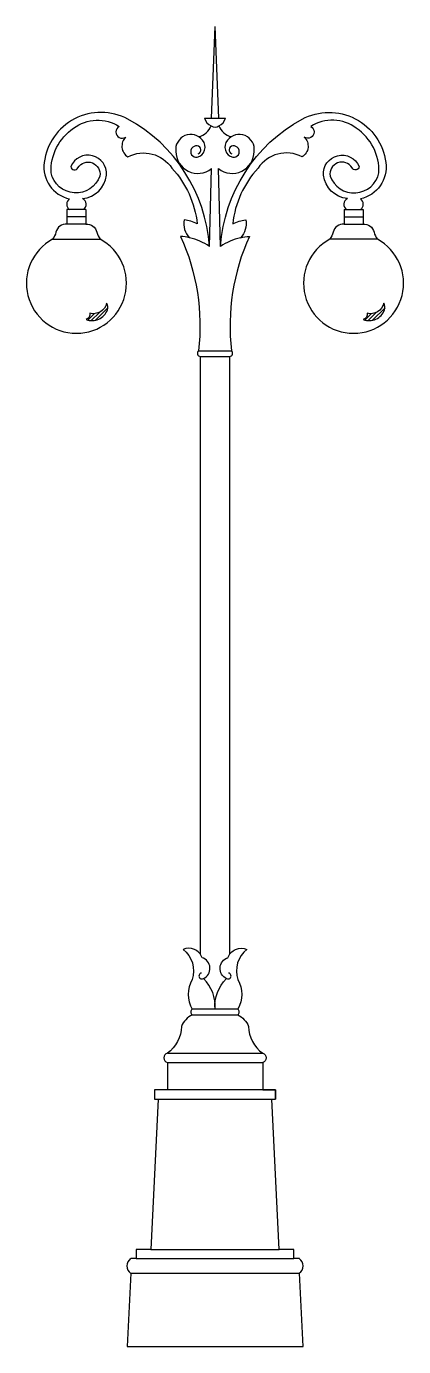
# Model space of a CAD drawing. Extents: x 1630 to 2658, y 5742 to 9342.
import ezdxf

# ---------------------------------------------------------------- set-up
doc = ezdxf.new("R2010")
doc.units = 0
doc.header["$MEASUREMENT"] = 0
for name, color, linetype in [('2', 4, 'CONTINUOUS'), ('3', 3, 'CONTINUOUS'), ('4', 4, 'CONTINUOUS'), ('7', 7, 'CONTINUOUS')]:
    doc.layers.add(name, color=color, linetype=linetype)

msp = doc.modelspace()

# ---------------------------------------------------------------- hatches: boundary and pattern name
at = {"layer": '3'}
h = msp.add_hatch(dxfattribs=at)
h.set_pattern_fill('ANSI31', color=256, scale=60, style=0)
h.set_pattern_definition([(45, (62829.4, 45921.227), (-5.30330086, 5.30330086), [])])
h.paths.add_polyline_path([(1850.4, 8569.4, 0.265147), (1848.4, 8587.3, -0.425293), (1802.8, 8560.2, -0.372489), (1792.5, 8542.8, 0.41486)])
h = msp.add_hatch(dxfattribs=at)
h.set_pattern_fill('ANSI31', color=256, scale=60, style=0)
h.set_pattern_definition([(45, (63585.261, 45921.227), (-5.30330086, 5.30330086), [])])
h.paths.add_polyline_path([(2606.2, 8569.4, 0.265147), (2604.2, 8587.3, -0.425293), (2558.6, 8560.2, -0.372489), (2548.4, 8542.8, 0.41486)])

# ---------------------------------------------------------------- linework, layer by layer
at = {"layer": '2'}
for p, q in [((2134, 9092.3), (2144, 9342.3)), ((2154, 9092.3), (2144, 9342.3)), ((2115.2, 9092.3), (2134, 9092.3)), ((2154, 9092.3), (2172.8, 9092.3)), ((2129, 8742.3), (2134.2, 8954.6)), ((2159, 8742.3), (2153.7, 8954.6)), ((2104, 6812.1), (2104, 8442.3)), ((2184, 6812.1), (2184, 8442.3)), ((2206.5, 6662.3), (2081.5, 6662.3)), ((2014, 6517.3), (2014, 6517.3)), ((2274, 6517.3), (2274, 6517.3)), ((2014, 6442.3), (1979, 6442.3)), ((2319, 6007.3), (2299, 6417.3)), ((2299, 6417.3), (2309, 6417.3)), ((1929, 5982.3), (1914, 5982.3)), ((1969, 6007.3), (1929, 6007.3)), ((1929, 6007.3), (1929, 5982.3)), ((2359, 6007.3), (2319, 6007.3)), ((2359, 5982.3), (2359, 6007.3)), ((2374, 5982.3), (2359, 5982.3)), ((1914, 5942.3), (1904, 5742.3)), ((1914, 5942.3), (1914, 5942.3)), ((2374, 5942.3), (2374, 5942.3)), ((2384, 5742.3), (2374, 5942.3)), ((1904, 5742.3), (2384, 5742.3))]:
    msp.add_line(p, q, dxfattribs=at)
for points in [[(2129, 8742.3, 0.25487), (1906.5, 9089.7, 0.523762), (1678, 8971.2, 0.390988), (1747.5, 8872)], [(1782.8, 8873, 0.357429), (1848, 8936.8, 0.851956), (1751.1, 8960.3, 0.784108), (1770.2, 8957, -0.820717), (1830, 8934.2, -0.755743), (1697, 8943.2, -0.26125), (1758.5, 9064.7, -0.313232), (1883, 9069.7, 1.07661), (1900.5, 9040.2, 0.49352), (1906.5, 8986.7, -0.384381), (2026.5, 8955.7, -0.161204), (2095.5, 8803.9, 0.082308), (2060.3, 8814.8, 0.250428), (2074.4, 8765.8)], [(2159, 8742.3, -0.25487), (2381.4, 9089.7, -0.523762), (2609.9, 8971.2, -0.390988), (2540.4, 8872)], [(2505.1, 8873, -0.357429), (2439.9, 8936.8, -0.851956), (2536.8, 8960.3, -0.784108), (2517.7, 8957, 0.820717), (2457.9, 8934.2, 0.755743), (2590.9, 8943.2, 0.26125), (2529.4, 9064.7, 0.313232), (2404.9, 9069.7, -1.07661), (2387.4, 9040.2, -0.49352), (2381.4, 8986.7, 0.384381), (2261.4, 8955.7, 0.161204), (2192.4, 8803.9, -0.082308), (2227.6, 8814.8, -0.250428), (2213.5, 8765.8)], [(1740.1, 8842.9), (1740.1, 8822.9), (1740.1, 8802.9, 0.375024), (1710.2, 8781.3, -0.106332), (1701, 8761.9)], [(1791.9, 8842.9), (1791.9, 8822.9), (1791.9, 8802.9, -0.375024), (1821.9, 8781.3, 0.106332), (1831, 8761.9)], [(2496, 8842.9), (2496, 8822.9), (2496, 8802.9, 0.375024), (2466.1, 8781.3, -0.106332), (2456.9, 8761.9)], [(2547.8, 8842.9), (2547.8, 8822.9), (2547.8, 8802.9, -0.375024), (2577.7, 8781.3, 0.106332), (2586.9, 8761.9)], [(2144, 6662.3, 0.225699), (2112.4, 6745.7, 0.688052), (2108.6, 6802.8, 0.439427), (2057, 6825.6, -0.319505), (2081.5, 6743.4, 0.258355), (2081.5, 6662.3)], [(2144, 6662.3, -0.225699), (2175.5, 6745.7, -0.688052), (2179.3, 6802.8, -0.439427), (2230.9, 6825.6, 0.319505), (2206.4, 6743.4, -0.258355), (2206.5, 6662.3)], [(2081.5, 6647.3, 0.159511), (2052.2, 6615.3, -0.239788), (2014, 6542.3, 0.752723), (2014, 6517.3), (2014, 6442.3), (1979, 6442.3), (1979, 6417.3), (1989, 6417.3), (1969, 6007.3)], [(2206.5, 6647.3, -0.159511), (2235.7, 6615.3, 0.239788), (2274, 6542.3, -0.752723), (2274, 6517.3), (2274, 6442.3), (2309, 6442.3), (2309, 6417.3), (2309, 6442.3), (2274, 6442.3)]]:
    msp.add_lwpolyline(points, format="xyb", dxfattribs=at)
for centre, radius, start, end in [((2144, 9098.8), 29.5, 192.6804, 249.1502), ((2144, 9098.8), 29.5, 290.8498, 347.3196), ((2077.7, 9006.8), 40.9, 37.6737, 187.9354), ((2086.9, 9089.9), 50.2, 284.6363, 338.1459), ((2201.1, 9089.9), 50.2, 201.8541, 255.3637), ((2210.3, 9006.8), 40.9, 352.0646, 142.3263), ((2097, 9001.4), 59.8, 180.1838, 308.5128), ((2093.5, 9000.9), 15.7, 82.3222, 277.6778), ((2088.3, 9013.1), 28.6, 284.6303, 40.772), ((2094, 9005.2), 11.5, 291.1111, 82.3222), ((2191, 9001.4), 59.8, 231.4872, 359.8162), ((2199.6, 9013.1), 28.6, 139.228, 255.3697), ((2193.9, 9005.2), 11.5, 97.6778, 248.8889), ((2194.5, 9000.9), 15.7, 262.3222, 97.6778), ((1757, 8857.3), 17.5, 122.907, 235.3759), ((1775.1, 8857.3), 17.5, 304.6241, 63.5934), ((2512.9, 8857.3), 17.5, 116.4066, 235.3759), ((2530.9, 8857.3), 17.5, 304.6241, 57.093), ((2104.4, 8450.8), 8.49, 129.7983, 267.0716), ((2183.5, 8450.8), 8.49, 272.9284, 50.2017), ((2108.4, 6752.9), 8.19, 99.199, 299.4179), ((2179.5, 6752.9), 8.19, 240.5821, 80.801), ((2087.3, 6654.8), 9.5, 127.9013, 232.0987), ((2200.6, 6654.8), 9.5, 307.9013, 52.0987), ((1927.4, 5962.3), 24.1, 123.9233, 236.0767), ((2360.5, 5962.3), 24.1, 303.9233, 56.0767)]:
    msp.add_arc(centre, radius, start, end, dxfattribs=at)
at = {"layer": '3'}
for p, q in [((2134, 9092.3), (2154, 9092.3)), ((1791.9, 8842.9), (1740.1, 8842.9)), ((1791.9, 8822.9), (1740.1, 8822.9)), ((2496, 8842.9), (2547.8, 8842.9)), ((2496, 8822.9), (2547.8, 8822.9)), ((1791.9, 8802.9), (1740.1, 8802.9)), ((2496, 8802.9), (2547.8, 8802.9)), ((1701, 8761.9), (1831, 8761.9)), ((2586.9, 8761.9), (2456.9, 8761.9)), ((2099, 8457.3), (2189, 8457.3)), ((2104, 8442.3), (2184, 8442.3)), ((2081.5, 6647.3), (2206.5, 6647.3)), ((2014, 6542.3), (2274, 6542.3)), ((2014, 6517.3), (2274, 6517.3)), ((1989, 6417.3), (2299, 6417.3)), ((2274, 6442.3), (2014, 6442.3)), ((1929, 5982.3), (2359, 5982.3)), ((1969, 6007.3), (2319, 6007.3)), ((1914, 5942.3), (2374, 5942.3))]:
    msp.add_line(p, q, dxfattribs=at)
for points in [[(1792.5, 8542.8, 0.41486), (1850.4, 8569.4, 0.265147), (1848.4, 8587.3, -0.425293), (1802.8, 8560.2, -0.372489)], [(2548.4, 8542.8, 0.41486), (2606.2, 8569.4, 0.265147), (2604.2, 8587.3, -0.425293), (2558.6, 8560.2, -0.372489)]]:
    msp.add_lwpolyline(points, format="xyb", close=True, dxfattribs=at)
for centre, radius, start, end in [((2144, 9085.3), 17.6, 233.353, 306.647), ((2035.8, 8600.7), 169.6, 56.6576, 76.8226), ((2252.2, 8600.7), 169.6, 103.1774, 123.3424)]:
    msp.add_arc(centre, radius, start, end, dxfattribs=at)
at = {"layer": '4'}
for points in [[(2074.4, 8765.8, 0.06331), (2050.3, 8769.6, -0.135616), (2099, 8457.3)], [(2213.5, 8765.8, -0.06331), (2237.6, 8769.6, 0.135616), (2189, 8457.3)]]:
    msp.add_lwpolyline(points, format="xyb", dxfattribs=at)
at = {"layer": '7'}
for centre in [(1766, 8641.9), (2521.9, 8641.9)]:
    msp.add_arc(centre, 136.4, 118.4527, 61.5473, dxfattribs=at)

doc.saveas('drawing.dxf')
